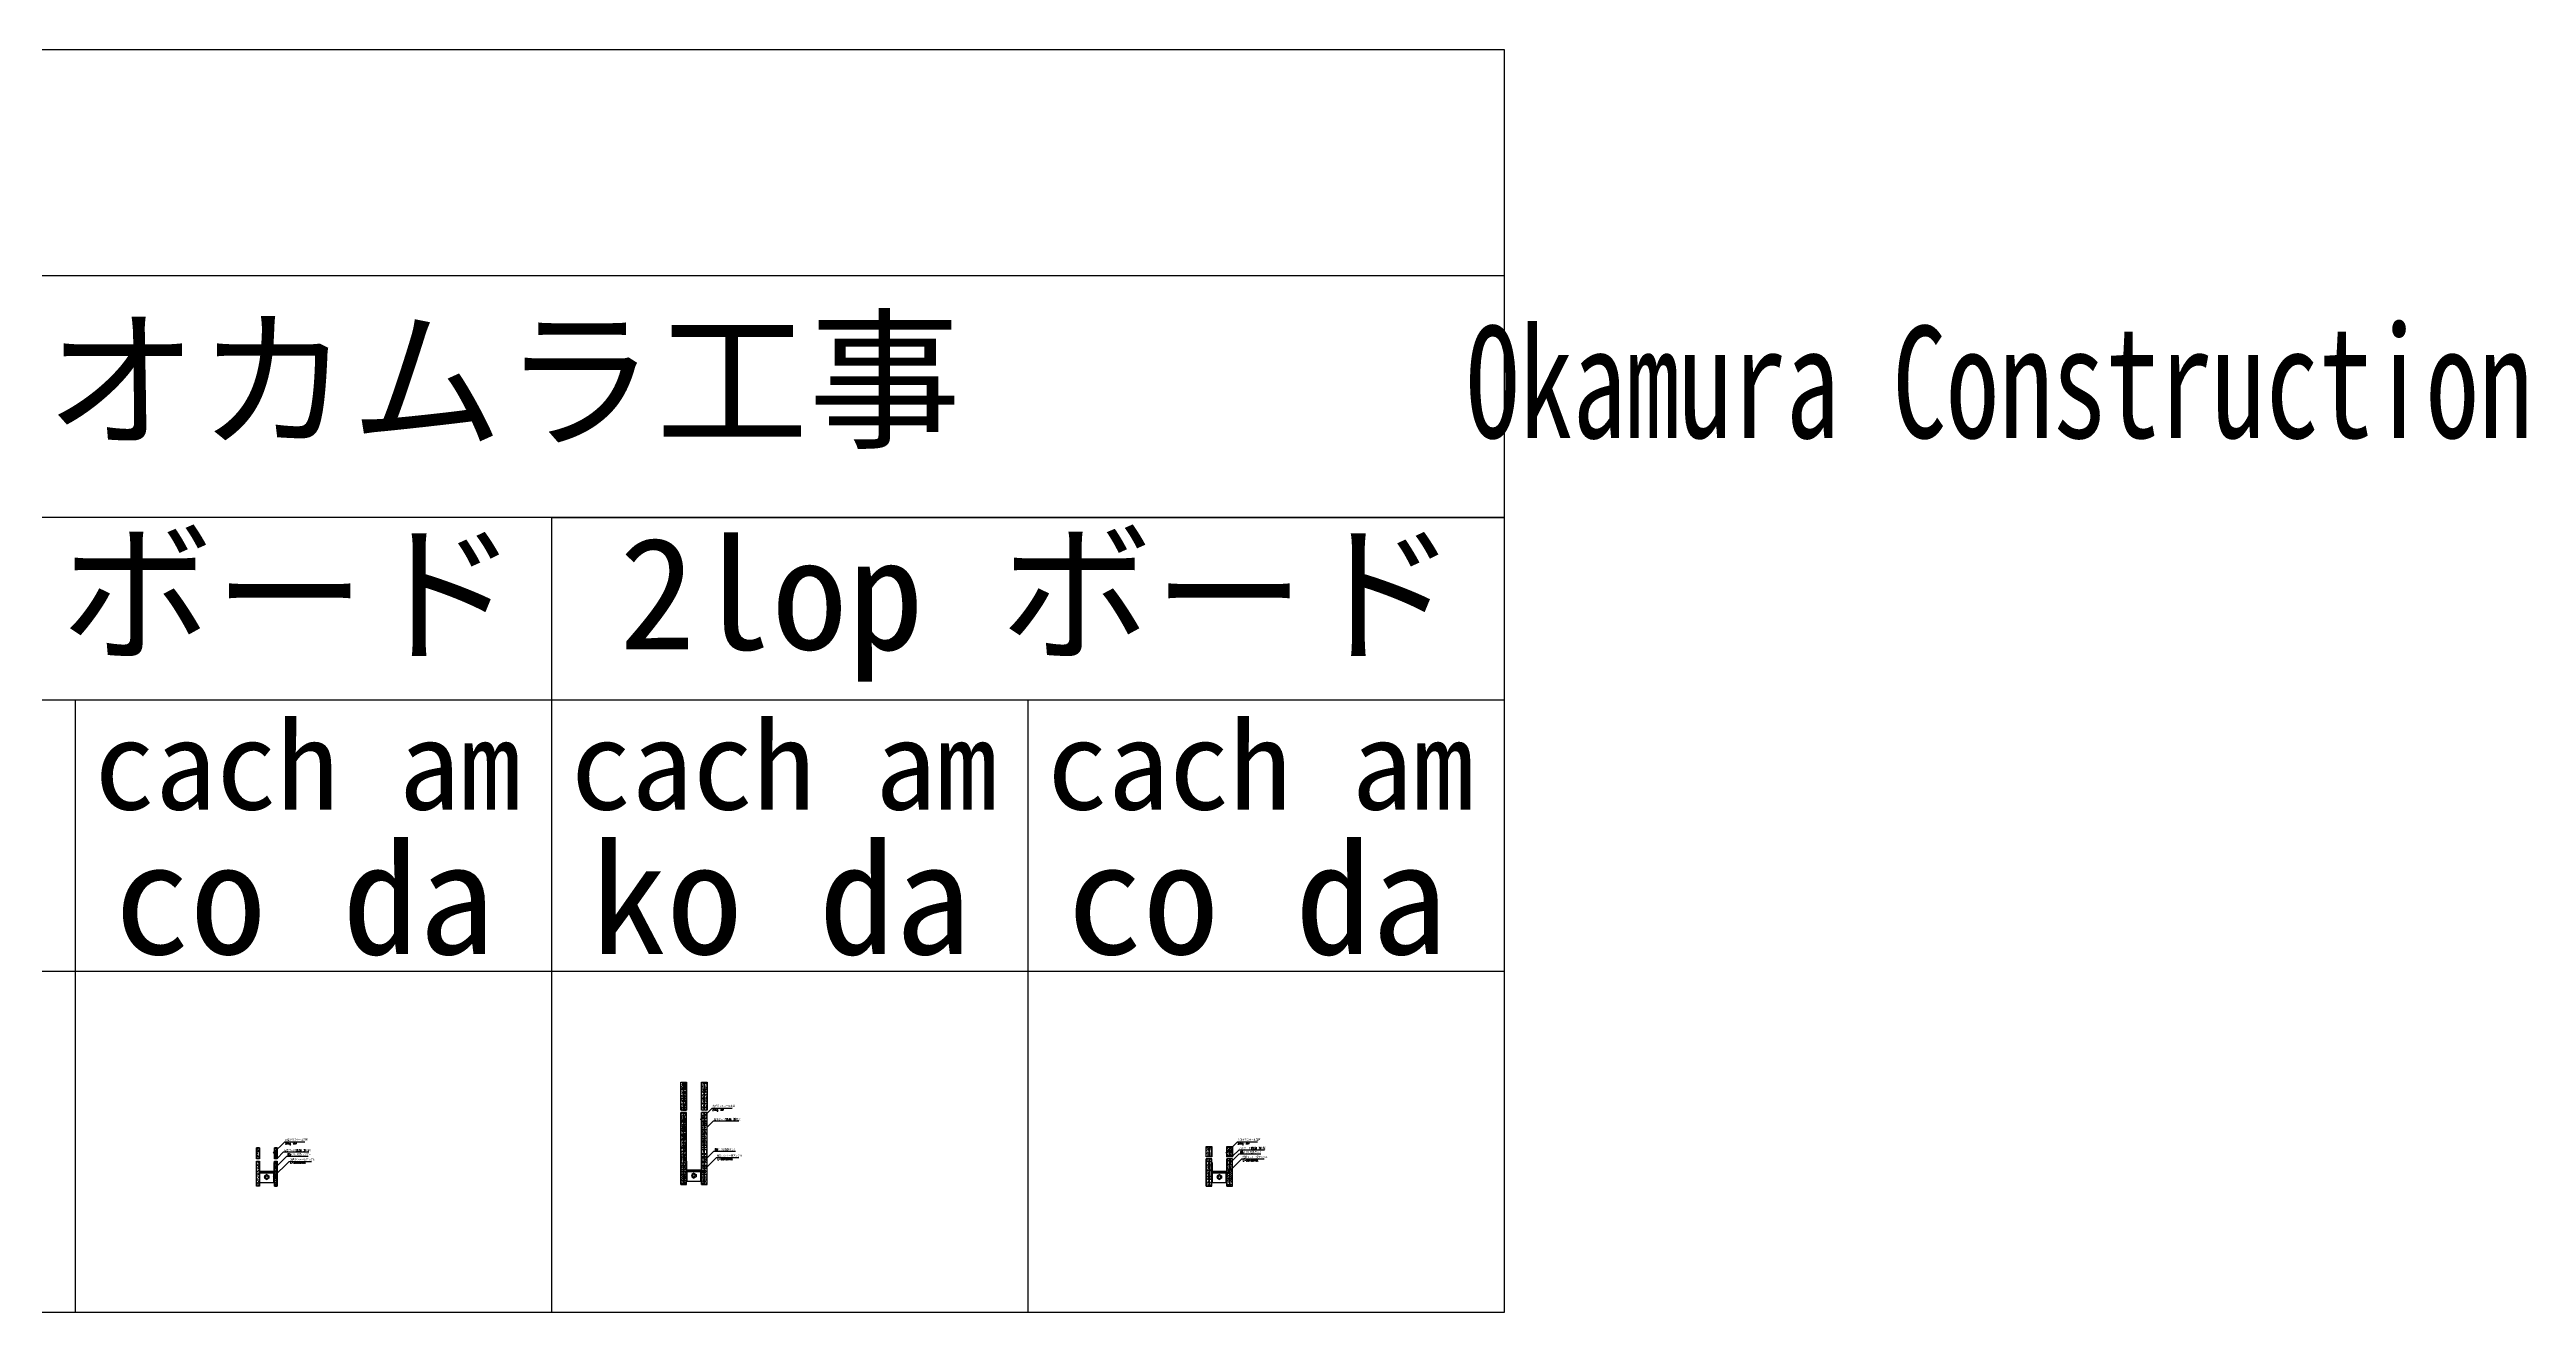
# Model space of a CAD drawing. Extents: x 21 to 47673, y 9 to 26406.
# Drawn here: x 36610 to 47673, y 9 to 5648 of the extents above; entities that cross this region are included whole.
import ezdxf

# ---------------------------------------------------------------- set-up
doc = ezdxf.new("R2010")
doc.units = 0
doc.header["$LTSCALE"] = 10
for name, color, linetype in [('_P18_製品寸法', 9, 'Continuous'), ('_別途', 6, 'Continuous'), ('_図面枠', 7, 'Continuous'), ('_文字', 3, 'Continuous'), ('_製品', 4, 'Continuous')]:
    doc.layers.add(name, color=color, linetype=linetype)
doc.styles.add('OKAMURA', font='simplex8.shx', dxfattribs={"width": 0.7, "bigfont": 'BIGFONT.shx'})
doc.styles.add('OKAMURA-G', font='MS Gothic.ttf', dxfattribs={"width": 0.7})
pattern_1 = [(37.5, (-635.014, -1061.168), (-0.320006, 9.788265), [0, -7.7216, 0, -8.636, 0, -8.255]), (7.5, (-635.014, -1061.168), (8.99047, 14.3365), [0, -4.1656, 0, -6.9596, 0, -2.667]), (327.5, (-641.262, -1061.168), (15.819847, 0.028744), [0, -2.54, 0, -9.144, 0, -11.938]), (317.5, (-641.262, -1061.168), (15.27113, 4.45859), [0, -1.27, 0, -5.9944, 0, -6.858])]
pattern_2 = [(37.5, (-670.014, -1061.187), (-0.320006, 9.788265), [0, -7.7216, 0, -8.636, 0, -8.255]), (7.5, (-670.014, -1061.187), (8.99047, 14.3365), [0, -4.1656, 0, -6.9596, 0, -2.667]), (327.5, (-676.262, -1061.187), (15.819847, 0.028744), [0, -2.54, 0, -9.144, 0, -11.938]), (317.5, (-676.262, -1061.187), (15.27113, 4.45859), [0, -1.27, 0, -5.9944, 0, -6.858])]
pattern_3 = [(37.5, (-635.014, -1076.187), (-0.320006, 9.788265), [0, -7.7216, 0, -8.636, 0, -8.255]), (7.5, (-635.014, -1076.187), (8.99047, 14.3365), [0, -4.1656, 0, -6.9596, 0, -2.667]), (327.5, (-641.262, -1076.187), (15.819847, 0.028744), [0, -2.54, 0, -9.144, 0, -11.938]), (317.5, (-641.262, -1076.187), (15.27113, 4.45859), [0, -1.27, 0, -5.9944, 0, -6.858])]
pattern_4 = [(37.5, (-670.014, -1076.187), (-0.320006, 9.788265), [0, -7.7216, 0, -8.636, 0, -8.255]), (7.5, (-670.014, -1076.187), (8.99047, 14.3365), [0, -4.1656, 0, -6.9596, 0, -2.667]), (327.5, (-676.262, -1076.187), (15.819847, 0.028744), [0, -2.54, 0, -9.144, 0, -11.938]), (317.5, (-676.262, -1076.187), (15.27113, 4.45859), [0, -1.27, 0, -5.9944, 0, -6.858])]
pattern_5 = [(37.5, (-657.514, -1076.187), (-0.320006, 9.788265), [0, -7.7216, 0, -8.636, 0, -8.255]), (7.5, (-657.514, -1076.187), (8.99047, 14.3365), [0, -4.1656, 0, -6.9596, 0, -2.667]), (327.5, (-663.762, -1076.187), (15.819847, 0.028744), [0, -2.54, 0, -9.144, 0, -11.938]), (317.5, (-663.762, -1076.187), (15.27113, 4.45859), [0, -1.27, 0, -5.9944, 0, -6.858])]
pattern_6 = [(37.5, (-647.514, -1076.187), (-0.320006, 9.788265), [0, -7.7216, 0, -8.636, 0, -8.255]), (7.5, (-647.514, -1076.187), (8.99047, 14.3365), [0, -4.1656, 0, -6.9596, 0, -2.667]), (327.5, (-653.762, -1076.187), (15.819847, 0.028744), [0, -2.54, 0, -9.144, 0, -11.938]), (317.5, (-653.762, -1076.187), (15.27113, 4.45859), [0, -1.27, 0, -5.9944, 0, -6.858])]
pattern_7 = [(37.5, (-647.514, -1061.168), (-0.320006, 9.788265), [0, -7.7216, 0, -8.636, 0, -8.255]), (7.5, (-647.514, -1061.168), (8.99047, 14.3365), [0, -4.1656, 0, -6.9596, 0, -2.667]), (327.5, (-653.762, -1061.168), (15.819847, 0.028744), [0, -2.54, 0, -9.144, 0, -11.938]), (317.5, (-653.762, -1061.168), (15.27113, 4.45859), [0, -1.27, 0, -5.9944, 0, -6.858])]
pattern_8 = [(37.5, (-657.514, -1061.187), (-0.320006, 9.788265), [0, -7.7216, 0, -8.636, 0, -8.255]), (7.5, (-657.514, -1061.187), (8.99047, 14.3365), [0, -4.1656, 0, -6.9596, 0, -2.667]), (327.5, (-663.762, -1061.187), (15.819847, 0.028744), [0, -2.54, 0, -9.144, 0, -11.938]), (317.5, (-663.762, -1061.187), (15.27113, 4.45859), [0, -1.27, 0, -5.9944, 0, -6.858])]

# ---------------------------------------------------------------- blocks, each defined once
blk = doc.blocks.new('BOLT')
at = {"layer": '_製品'}
for p, q in [((0, 10.969464), (-9.5, 5.484637)), ((-9.5, 5.484637), (-9.5, -5.484636)), ((0, 10.969464), (9.5, 5.484636)), ((9.5, 5.484636), (9.5, -5.484637)), ((-9.5, -5.484636), (0, -10.969464)), ((9.5, -5.484637), (0, -10.969464))]:
    blk.add_line(p, q, dxfattribs=at)
for radius in [9.5, 6]:
    blk.add_circle((0, 0), radius, dxfattribs=at)
blk = doc.blocks.new('ピース')
at = {"layer": '_製品', "ltscale": 2}
for p, q in [((-31, -50), (-31, 0)), ((-31, 0), (31, 0)), ((31, -50), (31, 0)), ((-31, -6), (31, -6)), ((-31, -50), (31, -50))]:
    blk.add_line(p, q, dxfattribs=at)
blk = doc.blocks.new('65ﾗﾝﾅｰ')
at = {"layer": '_製品', "ltscale": 2}
for p, q in [((-33.5, 40), (-33.5, 0)), ((-33.5, 40), (-32.7, 40)), ((-33.5, 0), (33.5, 0)), ((-32.7, 40), (-32.7, 0.8)), ((-32.7, 0.8), (32.7, 0.8)), ((32.7, 40), (32.7, 0.8)), ((33.5, 40), (32.7, 40)), ((33.5, 0), (33.5, 40))]:
    blk.add_line(p, q, dxfattribs=at)
blk = doc.blocks.new('*U36')
at = {"layer": '_製品'}
h = blk.add_hatch(dxfattribs=at)
h.set_pattern_fill('AR-SAND', color=256, scale=0.2, style=0)
h.set_pattern_definition([(37.5, (0, -0.0194), (-0.32, 9.78826), [0, -7.7216, 0, -8.636, 0, -8.255]), (7.5, (0, -0.02), (8.9905, 14.3365), [0, -4.1656, 0, -6.9596, 0, -2.667]), (327.5, (-6.248, -0.019), (15.81985, 0.02874), [0, -2.54, 0, -9.144, 0, -11.938]), (317.5, (-6.248, -0.02), (15.2711, 4.4586), [0, -1.27, 0, -5.9944, 0, -6.858])])
h.paths.add_polyline_path([(-33, 171), (-46, 171), (-46, 121), (-33, 121)])
h.paths.add_polyline_path([(-46, 0), (-33, 0), (-33, 111), (-46, 111)])
at = {"layer": '_製品', "ltscale": 2}
h = blk.add_hatch(dxfattribs=at)
h.set_pattern_fill('AR-SAND', color=256, scale=0.2, style=0)
h.paths.add_polyline_path([(46, 171), (34, 171), (34, 121), (46, 121)])
h.paths.add_polyline_path([(34, 0), (46, 0), (46, 111), (34, 111)])
at = {"layer": '_文字', "color": 9}
for points in [[(32, 152), (29, 146), (81, 197), (170, 197)], [(37, 85), (34, 78), (89, 133), (185, 133)], [(49, 130), (46, 123), (75, 152), (188, 152)], [(33, 46), (29, 39), (100, 110), (200, 110)]]:
    blk.add_lwpolyline(points, dxfattribs=at)
at = {"layer": '_製品', "ltscale": 2}
for p, q in [((-33, 171), (-46, 171)), ((-46, 171), (-46, 121)), ((-46, 0), (-46, 111)), ((-33, 121), (-33, 171)), ((-33, 111), (-33, 0)), ((46, 171), (34, 171)), ((34, 171), (34, 121)), ((34, 111), (34, 0)), ((46, 121), (46, 171)), ((46, 0), (46, 111)), ((-33, 0), (-46, 0)), ((34, 0), (46, 0))]:
    blk.add_line(p, q, dxfattribs=at)
at = {"layer": 'Defpoints'}
for points in [[(-46, 121), (-46, 171), (-33, 171), (-33, 121)], [(-33, 111), (-33, 0), (-46, 0), (-46, 111)], [(34, 121), (34, 171), (46, 171), (46, 121)], [(46, 111), (46, 0), (34, 0), (34, 111)]]:
    blk.add_lwpolyline(points, close=True, dxfattribs=at)
at = {"layer": '_製品'}
for name, p in [('65ﾗﾝﾅｰ', (0, 65)), ('ピース', (0, 65)), ('BOLT', (0, 40))]:
    blk.add_blockref(name, p, dxfattribs=at)
at = {"layer": '_文字', "style": 'OKAMURA', "width": 0.8}
for s, height, p in [('石膏ボード12.5t（2枚貼）', 9, (77, 154)), ('内部グラスウール充填', 9, (82, 201)), ('24kg／m', 9, (82, 185)), ('65ミリ用軽鉄ランナー', 9, (93, 136)), ('軽鉄ランナー受アングル', 9, (104, 113)), ('3', 7.2, (128, 188)), ('L-50×50×6t', 9, (105, 100))]:
    blk.add_text(s, height=height, dxfattribs=at).set_placement(p)
blk = doc.blocks.new('*U38')
at = {"layer": '_製品'}
h = blk.add_hatch(dxfattribs=at)
h.set_pattern_fill('AR-SAND', color=256, scale=0.2, style=0)
h.set_pattern_definition(pattern_6)
h.paths.add_polyline_path([(-59, 177), (-46, 177), (-46, 131), (-59, 131)])
h = blk.add_hatch(dxfattribs=at)
h.set_pattern_fill('AR-SAND', color=256, scale=0.2, style=0)
h.set_pattern_definition(pattern_7)
h.paths.add_polyline_path([(-59, 0), (-46, 0), (-46, 121), (-59, 121)])
h = blk.add_hatch(dxfattribs=at)
h.set_pattern_fill('AR-SAND', color=256, scale=0.2, style=0)
h.set_pattern_definition(pattern_3)
h.paths.add_polyline_path([(-46, 177), (-34, 177), (-34, 131), (-46, 131)])
h = blk.add_hatch(dxfattribs=at)
h.set_pattern_fill('AR-SAND', color=256, scale=0.2, style=0)
h.set_pattern_definition(pattern_1)
h.paths.add_polyline_path([(-46, 0), (-34, 0), (-34, 121), (-46, 121)])
h = blk.add_hatch(dxfattribs=at)
h.set_pattern_fill('AR-SAND', color=256, scale=0.2, style=0)
h.set_pattern_definition(pattern_4)
h.paths.add_polyline_path([(34, 177), (46, 177), (46, 131), (34, 131)])
h = blk.add_hatch(dxfattribs=at)
h.set_pattern_fill('AR-SAND', color=256, scale=0.2, style=0)
h.set_pattern_definition(pattern_2)
h.paths.add_polyline_path([(34, 0), (46, 0), (46, 121), (34, 121)])
h = blk.add_hatch(dxfattribs=at)
h.set_pattern_fill('AR-SAND', color=256, scale=0.2, style=0)
h.set_pattern_definition(pattern_5)
h.paths.add_polyline_path([(46, 177), (59, 177), (59, 131), (46, 131)])
h = blk.add_hatch(dxfattribs=at)
h.set_pattern_fill('AR-SAND', color=256, scale=0.2, style=0)
h.set_pattern_definition(pattern_8)
h.paths.add_polyline_path([(46, 0), (59, 0), (59, 121), (46, 121)])
at = {"layer": '_文字', "color": 9}
for points in [[(32, 152), (29, 146), (81, 197), (170, 197)], [(33, 57), (29, 50), (100, 121), (200, 121)], [(37, 95), (34, 88), (89, 144), (185, 144)], [(62, 140), (59, 133), (88, 162), (201, 162)]]:
    blk.add_lwpolyline(points, dxfattribs=at)
at = {"layer": '_製品'}
for p, q in [((-59, 131), (-59, 177)), ((-59, 0), (-59, 121)), ((-46, 131), (-46, 177)), ((-46, 177), (-34, 177)), ((-46, 0), (-46, 121)), ((-34, 131), (-34, 177)), ((-34, 0), (-34, 121)), ((34, 131), (34, 177)), ((34, 177), (46, 177)), ((34, 0), (34, 121)), ((46, 131), (46, 177)), ((46, 0), (46, 121)), ((59, 131), (59, 177)), ((59, 0), (59, 121)), ((-34, 0), (-46, 0)), ((46, 0), (34, 0))]:
    blk.add_line(p, q, dxfattribs=at)
at = {"layer": 'Defpoints', "ltscale": 2}
for points in [[(-59, 177), (-46, 177), (-46, 131), (-59, 131)], [(-59, 0), (-46, 0), (-46, 121), (-59, 121)], [(-46, 177), (-34, 177), (-34, 131), (-46, 131)], [(-46, 0), (-34, 0), (-34, 121), (-46, 121)], [(34, 177), (46, 177), (46, 131), (34, 131)], [(34, 0), (46, 0), (46, 121), (34, 121)], [(46, 177), (59, 177), (59, 131), (46, 131)], [(46, 0), (59, 0), (59, 121), (46, 121)]]:
    blk.add_lwpolyline(points, close=True, dxfattribs=at)
at = {"layer": '_製品'}
for name, p in [('65ﾗﾝﾅｰ', (0, 65)), ('ピース', (0, 65)), ('BOLT', (0, 40))]:
    blk.add_blockref(name, p, dxfattribs=at)
at = {"layer": '_文字', "style": 'OKAMURA', "width": 0.8}
for s, height, p in [('内部グラスウール充填', 9, (82, 201)), ('24kg／m', 9, (82, 185)), ('石膏ボード12.5t（2枚貼）', 9, (89, 164)), ('65ミリ用軽鉄ランナー', 9, (93, 146)), ('軽鉄ランナー受アングル', 9, (104, 124)), ('L-50×50×6t', 9, (105, 110)), ('3', 7.2, (128, 188))]:
    blk.add_text(s, height=height, dxfattribs=at).set_placement(p)
blk = doc.blocks.new('*U37')
at = {"layer": '_製品'}
h = blk.add_hatch(dxfattribs=at)
h.set_pattern_fill('AR-SAND', color=256, scale=0.2, style=0)
h.set_pattern_definition(pattern_6)
h.paths.add_polyline_path([(-59, 457), (-46, 457), (-46, 332), (-59, 332)])
h = blk.add_hatch(dxfattribs=at)
h.set_pattern_fill('AR-SAND', color=256, scale=0.2, style=0)
h.set_pattern_definition(pattern_3)
h.paths.add_polyline_path([(-46, 457), (-34, 457), (-34, 332), (-46, 332)])
h = blk.add_hatch(dxfattribs=at)
h.set_pattern_fill('AR-SAND', color=256, scale=0.2, style=0)
h.set_pattern_definition(pattern_4)
h.paths.add_polyline_path([(34, 457), (46, 457), (46, 332), (34, 332)])
h = blk.add_hatch(dxfattribs=at)
h.set_pattern_fill('AR-SAND', color=256, scale=0.2, style=0)
h.set_pattern_definition(pattern_5)
h.paths.add_polyline_path([(46, 457), (59, 457), (59, 332), (46, 332)])
h = blk.add_hatch(dxfattribs=at)
h.set_pattern_fill('AR-SAND', color=256, scale=0.2, style=0)
h.set_pattern_definition(pattern_7)
h.paths.add_polyline_path([(-59, 0), (-46, 0), (-46, 322), (-59, 322)])
h = blk.add_hatch(dxfattribs=at)
h.set_pattern_fill('AR-SAND', color=256, scale=0.2, style=0)
h.set_pattern_definition(pattern_1)
h.paths.add_polyline_path([(-46, 0), (-34, 0), (-34, 322), (-46, 322)])
h = blk.add_hatch(dxfattribs=at)
h.set_pattern_fill('AR-SAND', color=256, scale=0.2, style=0)
h.set_pattern_definition(pattern_2)
h.paths.add_polyline_path([(34, 0), (46, 0), (46, 322), (34, 322)])
h = blk.add_hatch(dxfattribs=at)
h.set_pattern_fill('AR-SAND', color=256, scale=0.2, style=0)
h.set_pattern_definition(pattern_8)
h.paths.add_polyline_path([(46, 0), (59, 0), (59, 322), (46, 322)])
at = {"layer": '_文字', "color": 9}
for points in [[(32, 297), (29, 290), (81, 342), (170, 342)], [(62, 263), (59, 256), (88, 285), (201, 285)], [(33, 57), (29, 50), (100, 121), (200, 121)], [(37, 101), (34, 94), (89, 149), (185, 149)]]:
    blk.add_lwpolyline(points, dxfattribs=at)
at = {"layer": '_製品'}
for p, q in [((-59, 332), (-59, 457)), ((-46, 332), (-46, 457)), ((-46, 457), (-34, 457)), ((-34, 332), (-34, 457)), ((34, 332), (34, 457)), ((34, 457), (46, 457)), ((46, 332), (46, 457)), ((59, 332), (59, 457)), ((-59, 0), (-59, 322)), ((-46, 0), (-46, 322)), ((-34, 0), (-34, 322)), ((34, 0), (34, 322)), ((46, 0), (46, 322)), ((59, 0), (59, 322)), ((-34, 0), (-46, 0)), ((46, 0), (34, 0))]:
    blk.add_line(p, q, dxfattribs=at)
at = {"layer": 'Defpoints', "ltscale": 2}
for points in [[(-59, 457), (-46, 457), (-46, 332), (-59, 332)], [(-46, 457), (-34, 457), (-34, 332), (-46, 332)], [(34, 457), (46, 457), (46, 332), (34, 332)], [(46, 457), (59, 457), (59, 332), (46, 332)], [(-59, 0), (-46, 0), (-46, 322), (-59, 322)], [(-46, 0), (-34, 0), (-34, 322), (-46, 322)], [(34, 0), (46, 0), (46, 322), (34, 322)], [(46, 0), (59, 0), (59, 322), (46, 322)]]:
    blk.add_lwpolyline(points, close=True, dxfattribs=at)
at = {"layer": '_製品'}
for name, p in [('65ﾗﾝﾅｰ', (0, 65)), ('ピース', (0, 65)), ('BOLT', (0, 40))]:
    blk.add_blockref(name, p, dxfattribs=at)
at = {"layer": '_文字', "style": 'OKAMURA', "width": 0.8}
for s, height, p in [('内部グラスウール充填', 9, (82, 346)), ('24kg／m', 9, (82, 330)), ('3', 7.2, (128, 333)), ('石膏ボード12.5t（2枚貼）', 9, (89, 287)), ('65ミリ用軽鉄ランナー', 9, (93, 152)), ('軽鉄ランナー受アングル', 9, (104, 124)), ('L-50×50×6t', 9, (105, 110))]:
    blk.add_text(s, height=height, dxfattribs=at).set_placement(p)

msp = doc.modelspace()

# ---------------------------------------------------------------- linework, layer by layer
at = {"layer": '_P18_製品寸法'}
for p, q in [((43107.3067, 3558.6504), (25763.3992, 3558.6504)), ((38852.0425, 3558.6504), (38852.0425, 9.4737)), ((25763.3992, 2745.5359), (43107.3067, 2745.5359)), ((36724.4105, 2745.5359), (36724.4105, 9.4737)), ((40979.6746, 2745.5359), (40979.6746, 9.4737)), ((25763.3992, 1533.7723), (43107.3067, 1533.7723))]:
    msp.add_line(p, q, dxfattribs=at)
for points in [[(25763.3992, 4638.7509), (25763.3992, 5648.3637), (43107.3067, 5648.3637), (43107.3067, 4638.7509)], [(25763.3992, 4638.7509), (43107.3067, 4638.7509), (43107.3067, 3558.6504)], [(38852.0425, 3558.6504), (43107.3067, 3558.6504), (43107.3067, 9.4737), (25763.3992, 9.4737)]]:
    msp.add_lwpolyline(points, dxfattribs=at)

# ---------------------------------------------------------------- block references
for name, p in [('*U37', (39488.5577, 580.0592)), ('*U38', (41835.1606, 574.0355))]:
    msp.add_blockref(name, p)
at = {"layer": '_別途'}
msp.add_blockref('*U36', (37580.6816, 574.0355), dxfattribs=at)

# ---------------------------------------------------------------- texts
at = {"layer": '_図面枠', "color": 3, "style": 'OKAMURA-G'}
for s, height, p in [('オカムラ工事', 500, (36589.8042, 3921.9532)), ('1lop ボード', 500, (34959.7413, 2969.6838)), ('2lop ボード', 500, (39154.5005, 2969.6838)), ('cach am', 400, (36810.0397, 2255.1189)), ('cach am', 400, (38937.6718, 2255.1189)), ('cach am', 400, (41065.3039, 2255.1189)), ('co da', 500, (36898.4863, 1609.3264)), ('ko da', 500, (39026.1184, 1609.3264)), ('co da', 500, (41153.7505, 1609.3264))]:
    msp.add_text(s, height=height, dxfattribs=at).set_placement(p)
at = {"layer": '_図面枠', "color": 3, "insert": (42937.0856, 4414.148), "char_height": 500, "width": 6672.547531, "attachment_point": 1, "style": 'OKAMURA-G'}
msp.add_mtext('Okamura Construction', dxfattribs=at)

doc.saveas('drawing.dxf')
